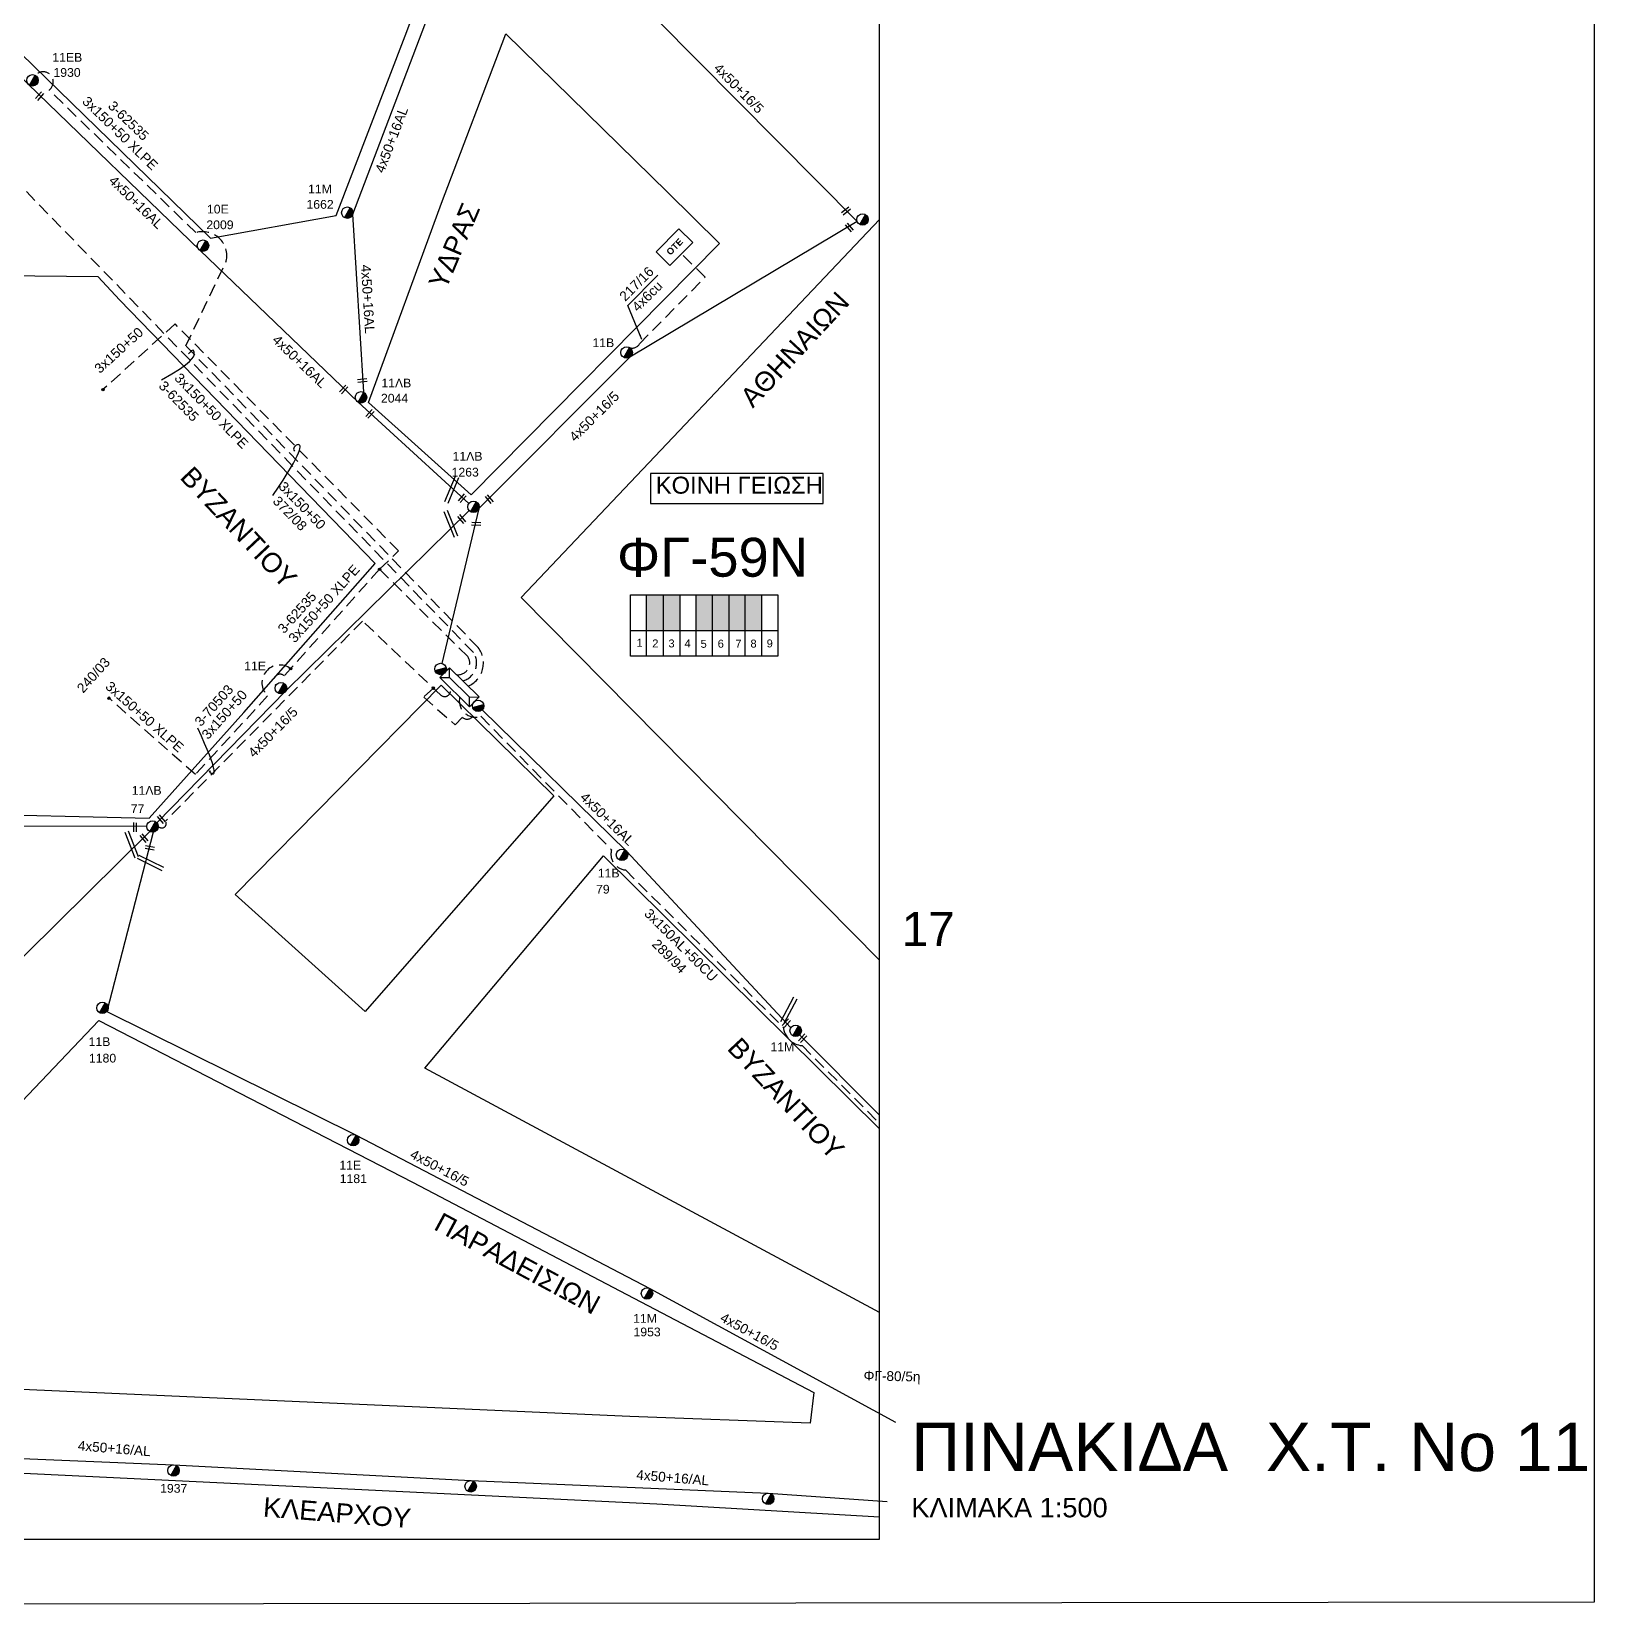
# Model space of a CAD drawing. Header units: millimetres. Extents: x -2591 to -1162, y 241 to 765.
# Drawn here: x -1323 to -1162.3, y 240.9 to 404.3 of the extents above; entities that cross this region are included whole.
import ezdxf
from ezdxf.enums import TextEntityAlignment as Align

# ---------------------------------------------------------------- set-up
doc = ezdxf.new("R2010")
doc.units = ezdxf.units.MM
doc.linetypes.add('DASHED', pattern=[19.05, 12.7, -6.35])
for name, color, linetype in [('3x150+50', 7, 'Continuous'), ('3x150+50 XLPE', 7, 'SYN_LINE'), ('3x150AL+50CU', 7, 'Continuous'), ('4x50+16_5', 7, 'Continuous'), ('4x50+16AL', 7, 'Continuous'), ('Pillar OTE', 7, 'Continuous'), ('TEXT ΚΑΛΩΔΙΩΝ', 7, 'Continuous'), ('Άγνωστα', 7, 'Continuous'), ('ΑΓΝΩΣΤΟ ΕΝΑΕΡΙΟ ΚΑΛΩΔΙΟ', 7, 'Continuous'), ('Επιγραφές - Σχήματα', 7, 'Continuous'), ('Καλώδια ΧΤ   3x150AL+50CU', 7, 'DASHED'), ('Μηχανική τομή', 7, 'Continuous'), ('Στύλος ΦΜ', 7, 'Continuous'), ('Στύλος ΦΜ @ 1', 7, 'Continuous'), ('Συνδέσεις', 7, 'Continuous'), ('Τομή', 7, 'Continuous'), ('ΥΠΟΒΑΘΡΟ ΔΕΗ', 7, 'Continuous'), ('Υποσταθμός εναέριος 2 στύλων', 7, 'Continuous'), ('Υποσταθμός πόλεως', 7, 'Continuous'), ('Υπόβαθρο ΔΕΗ', 7, 'Continuous'), ('Υπόγεια καλώδια Παροχών ΧΤ   4x50AL', 7, 'DASHED'), ('Υπόγεια καλώδια Παροχών ΧΤ   4x6', 7, 'DASHED')]:
    doc.layers.add(name, color=color, linetype=linetype)
doc.styles.add('arial', font='arial.ttf')
doc.styles.get("Standard").update_dxf_attribs({"font": 'arial.ttf'})
doc.linetypes.add('SYN_LINE', pattern='A,0.5,-0.0001,["/\\/\\/\\/",Standard,S=0.1,R=0,X=0,Y=-0.05],-0.25', length=0.7501)
doc.dimstyles.new('ISO-25', dxfattribs={"dimtxt": 2.5, "dimasz": 2.5, "dimexe": 1.25, "dimexo": 0.625, "dimtad": 1, "dimtxsty": 'Standard', "dimcen": 2.5, "dimadec": 0, "dimazin": 0, "dimtfac": 1, "dimtmove": 0, "dimatfit": 3, "dimfxl": 1, "dimarcsym": 0})

# ---------------------------------------------------------------- blocks, each defined once
blk = doc.blocks.new('ΥΠΑΡΧΩΝ ΤΣΙΜΕΝΤΕΝΙΟΣ ΣΤΥΛΟΣ')
at = {"layer": 'Στύλος ΦΜ'}
blk.add_hatch(color=256, dxfattribs=at).paths.add_polyline_path([(-1.29, -2.28, 0.574793), (2.62, 0, 0.268822), (1.3, 2.27)])
blk.add_line((-1.29, -2.28), (1.3, 2.27), dxfattribs=at)
blk.add_circle((0, 0), 2.62, dxfattribs=at)
at = {"layer": 'Στύλος ΦΜ', "flags": 4}
for tag, p in [('ΑΡΙΘΜΟΣ', (-4.68, 8.05)), ('ΤΥΠΟΣ', (-4.91, 3.03))]:
    blk.add_attdef(tag, p, '', height=4, dxfattribs=at)
blk = doc.blocks.new('ΥΠΟΣΤΑΘΜΟΣ ΕΝΑΕΡΙΟΣ ΕΠΙ 2 ΣΤΥΛΩΝ')
at = {"layer": 'Υποσταθμός εναέριος 2 στύλων', "linetype": 'Continuous'}
for points in [[(-11.97, -2.11, 0.574793), (-8.45, -0.07, 0.268822), (-9.64, 1.98)], [(9.68, -2.15, 0.574793), (13.19, -0.1, 0.268822), (12.01, 1.95)]]:
    blk.add_hatch(color=256, dxfattribs=at).paths.add_polyline_path(points)
for p, q in [((-11.97, -2.11), (-9.64, 1.98)), ((9.68, -2.15), (12.01, 1.95))]:
    blk.add_line(p, q, dxfattribs=at)
for centre in [(-10.81, -0.07), (10.84, -0.1)]:
    blk.add_circle(centre, 2.36, dxfattribs=at)
at = {"layer": 'Υποσταθμός πόλεως', "linetype": 'Continuous', "ltscale": 40}
blk.add_lwpolyline([(-8.57, 2.82), (8.57, 2.82), (8.57, -2.82), (-8.57, -2.82)], close=True, dxfattribs=at)
for points in [[(-5.75, 0), (-8.57, 2.82)], [(-8.57, -2.82), (-5.75, 0)], [(-5.75, 0), (5.75, 0)], [(5.75, 0), (8.57, 2.82)], [(8.57, -2.82), (5.75, 0)]]:
    blk.add_lwpolyline(points, dxfattribs=at)
at = {"layer": 'Υποσταθμός εναέριος 2 στύλων', "ltscale": 40, "flags": 1}
for tag, p in [('ΜΕΤΑΣΧΗΜΑΤΙΣΜΟΣ', (14.09, 2.51)), ('ΙΣΧΥΣ', (14.07, -0.28)), ('ΑΡΙΘΜΟΣ', (14.19, -3))]:
    blk.add_attdef(tag, p, '', height=1.8, dxfattribs=at)
blk = doc.blocks.new('ΤΟΜΗ')
at = {"layer": 'Τομή', "ltscale": 40}
for p, q in [((-0.03, -1.92), (-11.4, -1.92)), ((-0.03, -3.42), (-11.4, -3.42))]:
    blk.add_line(p, q, dxfattribs=at)
blk = doc.blocks.new('_ΣΥΝΔΕΣΗ')
at = {"layer": 'Συνδέσεις', "linetype": 'SYN_LINE', "ltscale": 40}
blk.add_hatch(color=256, dxfattribs=at).paths.add_polyline_path([(0.5, -0.01, 1), (-0.5, -0.01, 1)])
at = {"layer": 'Συνδέσεις'}
blk.add_circle((0, -0.01), 0.5, dxfattribs=at)
blk = doc.blocks.new('ΜΗΧΑΝΙΚΗ ΤΟΜΗ')
at = {"layer": 'Μηχανική τομή', "ltscale": 40}
for p, q in [((0, 0.76), (-3.79, 0.76)), ((0, -0.34), (-3.79, -0.34))]:
    blk.add_line(p, q, dxfattribs=at)
blk = doc.blocks.new('PILLAR ΟΤΕ')
at = {"layer": 'Pillar OTE', "ltscale": 40}
blk.add_lwpolyline([(-3.31, 2.02), (3.39, 2.02), (3.39, -1.99), (-3.31, -1.99)], close=True, dxfattribs=at)
at = {"layer": 'Pillar OTE', "insert": (-1.81, 0.71), "char_height": 1.3575, "width": 109.961, "attachment_point": 1}
blk.add_mtext('{\\fArial|b1|i0|c161|p34;OTE}', dxfattribs=at)

msp = doc.modelspace()

# ---------------------------------------------------------------- hatches: boundary and pattern name
at = {"layer": 'Καλώδια ΧΤ   3x150AL+50CU', "linetype": 'DASHED', "lineweight": -3, "ltscale": 0.2}
h = msp.add_hatch(color=5, dxfattribs=at)
h.dxf.hatch_style = 1
h.paths.add_polyline_path([(-1258.012, 346.394), (-1259.732, 346.395), (-1259.732, 342.714), (-1258.012, 342.713)])
h = msp.add_hatch(color=6, dxfattribs=at)
h.dxf.hatch_style = 1
h.paths.add_polyline_path([(-1258.012, 342.713), (-1256.292, 342.711), (-1256.292, 346.394), (-1258.012, 346.394)])
h = msp.add_hatch(color=1, dxfattribs=at)
h.dxf.hatch_style = 1
h.paths.add_polyline_path([(-1254.644, 342.709), (-1252.951, 342.708), (-1252.95, 346.394), (-1254.643, 346.394)])
h = msp.add_hatch(color=2, dxfattribs=at)
h.dxf.hatch_style = 1
h.paths.add_polyline_path([(-1252.951, 342.708), (-1251.252, 342.706), (-1251.252, 346.394), (-1252.95, 346.394)])
h = msp.add_hatch(color=27, dxfattribs=at)
h.dxf.hatch_style = 1
h.paths.add_polyline_path([(-1251.282, 342.708), (-1249.584, 342.706), (-1249.584, 346.394), (-1251.282, 346.394)])
h = msp.add_hatch(color=85, dxfattribs=at)
h.dxf.hatch_style = 1
h.paths.add_polyline_path([(-1249.614, 342.709), (-1247.915, 342.707), (-1247.915, 346.395), (-1249.613, 346.395)])

# ---------------------------------------------------------------- linework, layer by layer
at = {"layer": '3x150+50', "color": 2, "linetype": 'DASHED', "lineweight": -3, "ltscale": 0.1}
msp.add_lwpolyline([(-1287.197, 349.004), (-1285.259, 350.889), (-1308.216, 374.252), (-1315.64, 367.479)], dxfattribs=at)
msp.add_lwpolyline([(-1279.298, 338.175, 0.6482618), (-1278.126, 340.047), (-1287.197, 349.004)], format="xyb", dxfattribs=at)
at = {"layer": '3x150+50 XLPE', "color": 1, "linetype": 'DASHED', "lineweight": -3, "ltscale": 0.1}
msp.add_lwpolyline([(-1278.083, 336.981, 0.4854315), (-1277.046, 340.948), (-1307.1, 371.976), (-1302.957, 380.689, 0.5702787), (-1306.081, 383.627), (-1321.171, 398.29, 1.1181341), (-1322.591, 399.802, -1.1181341)], format="xyb", dxfattribs=at)
at = {"layer": '3x150+50 XLPE', "color": 27, "linetype": 'DASHED', "lineweight": -3, "ltscale": 0.1}
msp.add_lwpolyline([(-1278.641, 337.528, 0.5130715), (-1277.532, 340.444), (-1328.516, 393.009), (-1330.071, 391.43, -0.8203054), (-1330.984, 391.202, -0.0843122)], format="xyb", dxfattribs=at)
at = {"layer": '3x150+50 XLPE', "color": 2, "linetype": 'DASHED', "lineweight": -3, "ltscale": 0.1}
for points in [[(-1287.197, 349.004), (-1296.982, 338.057, 0.9850387), (-1297.844, 337.076, -3.2522604)], [(-1296.333, 338.783, 0.9545167), (-1298.7, 335.976), (-1306.137, 327.9), (-1315.009, 335.748)]]:
    msp.add_lwpolyline(points, format="xyb", dxfattribs=at)
at = {"layer": '3x150+50 XLPE', "color": 5, "linetype": 'DASHED', "lineweight": -3, "ltscale": 0.1}
for points in [[(-1280.015, 336.905, -0.8780103), (-1280.88, 336.044), (-1280.88, 336.044), (-1288.935, 343.675), (-1309.194, 323.117, -0.9081168), (-1309.945, 322.558, 4.0235499)], [(-1281.66, 336.783), (-1282.651, 335.862), (-1279.428, 333.007), (-1278.666, 333.787, 0.892066), (-1277.581, 334.694, -102.8883919)]]:
    msp.add_lwpolyline(points, format="xyb", dxfattribs=at)
at = {"layer": '3x150AL+50CU', "color": 6, "linetype": 'DASHED', "lineweight": -3, "ltscale": 0.1}
msp.add_lwpolyline([(-1278.947, 335.856, 0.5923417), (-1276.781, 333.889), (-1263.342, 320.149, 0.4687526), (-1261.919, 318.083), (-1245.704, 301.931, 0.3508471), (-1243.737, 300.019), (-1235.778, 292.019)], format="xyb", dxfattribs=at)
at = {"layer": '4x50+16_5', "color": 85, "linetype": 'Continuous', "lineweight": -3, "ltscale": 0.1}
msp.add_lwpolyline([(-1270.969, 417.968), (-1238.072, 384.759), (-1261.441, 370.823), (-1276.978, 355.252), (-1280.806, 339.326)], dxfattribs=at)
at = {"layer": '4x50+16_5', "color": 2, "linetype": 'Continuous', "lineweight": -3, "ltscale": 0.1}
msp.add_lwpolyline([(-1277.976, 355.036), (-1296.799, 336.536), (-1310.091, 322.943)], dxfattribs=at)
at = {"layer": '4x50+16_5', "color": 173, "linetype": 'Continuous', "lineweight": -3, "ltscale": 0.1}
msp.add_lwpolyline([(-1310.491, 321.968), (-1315.235, 303.526), (-1289.612, 290.808), (-1259.403, 275.048), (-1234.128, 261.314)], dxfattribs=at)
at = {"layer": '4x50+16AL', "color": 1, "linetype": 'Continuous', "lineweight": -3, "ltscale": 0.1}
for points in [[(-1365.436, 440.886), (-1352.765, 427.864), (-1323.349, 398.93), (-1305.636, 381.776), (-1289.389, 366.18), (-1278.016, 355.776)], [(-1288.805, 367.204), (-1289.937, 385.521), (-1282.178, 405.979), (-1271.656, 417.89)], [(-1365.264, 265.361), (-1340.393, 258.243), (-1308.377, 256.913), (-1277.816, 255.29), (-1247.224, 254), (-1235.007, 253.157)]]:
    msp.add_lwpolyline(points, dxfattribs=at)
at = {"layer": '4x50+16AL', "color": 5, "linetype": 'Continuous', "lineweight": -3, "ltscale": 0.1}
for points in [[(-1276.632, 334.551), (-1261.806, 320.014), (-1244.902, 301.862)], [(-1311.123, 322.544), (-1342.921, 322.619), (-1394.802, 325.068), (-1429.871, 325.348), (-1473.635, 325.88)]]:
    msp.add_lwpolyline(points, dxfattribs=at)
at = {"layer": '4x50+16AL', "color": 133, "linetype": 'Continuous', "lineweight": -3, "ltscale": 0.1}
msp.add_lwpolyline([(-1361.649, 270.089), (-1344.442, 289.017), (-1326.729, 306.324), (-1310.825, 322.043)], dxfattribs=at)
at = {"layer": 'Pillar OTE', "lineweight": -3, "ltscale": 40}
for points in [[(-1261.396, 340.074), (-1261.396, 346.395), (-1246.229, 346.394), (-1246.23, 340.06), (-1261.396, 340.075)], [(-1259.732, 340.073), (-1259.732, 346.395)], [(-1258.012, 340.072), (-1258.012, 346.394)], [(-1256.293, 340.07), (-1256.292, 346.394)], [(-1254.644, 340.068), (-1254.643, 346.394)], [(-1252.951, 340.067), (-1252.95, 346.394)], [(-1251.252, 340.065), (-1251.252, 346.394)], [(-1249.584, 340.063), (-1249.584, 346.394)], [(-1247.89, 340.061), (-1247.889, 346.394)], [(-1261.396, 342.716), (-1246.23, 342.701)]]:
    msp.add_lwpolyline(points, dxfattribs=at)
at = {"layer": 'Άγνωστα', "lineweight": -3, "ltscale": 0.1}
msp.add_lwpolyline([(-1162.289, 242.781), (-2590.8, 240.93), (-2590.808, 763.187), (-1162.297, 765.038)], close=True, dxfattribs=at)
at = {"layer": 'ΑΓΝΩΣΤΟ ΕΝΑΕΡΙΟ ΚΑΛΩΔΙΟ', "color": 6, "linetype": 'Continuous', "lineweight": -3, "ltscale": 0.1}
msp.add_lwpolyline([(-1244.008, 301.114), (-1235.778, 292.853)], dxfattribs=at)
at = {"layer": 'Επιγραφές - Σχήματα', "color": 173, "lineweight": -3}
msp.add_lwpolyline([(-1259.338, 355.783), (-1241.582, 355.783), (-1241.582, 358.87), (-1259.338, 358.87)], close=True, dxfattribs=at)
at = {"layer": 'ΥΠΟΒΑΘΡΟ ΔΕΗ', "lineweight": -3}
msp.add_lwpolyline([(-2586.401, 249.271), (-1235.778, 249.271), (-1235.778, 758.187), (-2586.401, 758.187)], close=True, dxfattribs=at)
for points in [[(-1304.585, 383.041), (-1291.645, 385.398), (-1284.57, 403.854), (-1277.327, 423.145), (-1297.908, 445.78), (-1349.106, 486.951), (-1359.329, 458.279), (-1364.855, 442.25), (-1330.582, 408.376), (-1304.585, 383.041)], [(-1288.319, 366.149), (-1280.841, 386.652), (-1274.222, 404.078), (-1257.589, 387.794), (-1252.234, 382.503), (-1277.784, 356.647), (-1288.319, 366.149)], [(-1235.778, 308.815), (-1272.632, 346.098), (-1235.778, 384.991)], [(-1375.459, 332.179), (-1375.05, 324.962), (-1351.287, 324.375), (-1310.882, 323.418), (-1301.159, 334.294), (-1287.662, 349.588), (-1313.952, 376.71), (-1316.139, 379.068), (-1329.176, 379.234), (-1375.459, 332.179)], [(-1261.666, 376.119), (-1258.574, 379.247)], [(-1288.661, 303.521), (-1302.046, 315.548), (-1280.874, 337.093), (-1269.272, 325.692), (-1288.661, 303.521)], [(-1235.778, 272.567), (-1282.552, 297.702), (-1264.163, 319.548), (-1235.778, 291.477)], [(-1351.026, 265.85), (-1316.074, 302.597), (-1283.791, 285.964), (-1242.526, 264.36), (-1242.907, 261.184), (-1261.455, 261.898), (-1351.026, 265.85)], [(-1358.081, 250.119), (-1363.287, 255.077), (-1360.664, 257.831), (-1331.639, 256.446), (-1289.74, 254.393), (-1258.697, 252.884), (-1235.778, 251.567)]]:
    msp.add_lwpolyline(points, dxfattribs=at)
for points in [[(-1309.626, 368.487), (-1306.435, 370.243), (-1306.096, 371.399), (-1306.386, 371.717), (-1306.842, 371.178)], [(-1298.163, 356.603), (-1294.919, 361.339), (-1295.563, 362.282), (-1296.184, 361.385), (-1295.946, 361.14)], [(-1305.913, 332.697), (-1303.731, 327.959), (-1304.643, 327.736), (-1304.761, 328.393), (-1304.593, 328.255)]]:
    msp.add_open_spline(points, degree=3, dxfattribs=at)
at = {"layer": 'Υπόγεια καλώδια Παροχών ΧΤ   4x6', "color": 85, "linetype": 'DASHED', "ltscale": 0.1}
msp.add_lwpolyline([(-1261.497, 371.809, 0.3794232), (-1260.463, 372.2), (-1253.715, 379.029), (-1256.139, 381.424)], format="xyb", dxfattribs=at)

# ---------------------------------------------------------------- block references
at = {"layer": 'Pillar OTE', "xscale": 0.5, "yscale": 0.5, "zscale": 0.5, "rotation": 45.47940668783497}
msp.add_blockref('PILLAR ΟΤΕ', (-1256.886, 382.113), dxfattribs=at)
at = {"layer": 'Μηχανική τομή', "lineweight": -3, "xscale": 0.2499999999999676, "yscale": 0.2499999999999676, "zscale": 0.2499999999999676}
for p, rotation in [((-1321.808, 397.991), 48.2873031446396), ((-1238.819, 386.093), 38.39567164926843), ((-1239.177, 384.546), 129.9130257821827), ((-1290.526, 367.824), 48.2873031446396), ((-1288.484, 368.413), 7.270923761637655), ((-1287.829, 365.296), 48.2873031446396), ((-1278.353, 356.627), 48.2873031446396), ((-1276.198, 356.611), 129.9130257821827), ((-1279.029, 354.571), 129.9130257821827), ((-1277.724, 353.763), 177.8348562160741), ((-1309.923, 323.698), 129.9130257821827), ((-1312.303, 322.949), 88.99115351952898), ((-1311.694, 321.756), 129.9130257821827), ((-1311.273, 320.501), 170.7975988076192), ((-1245.006, 302.655), 48.28730314463959), ((-1243.328, 301.094), 48.28730314463959)]:
    msp.add_blockref('ΜΗΧΑΝΙΚΗ ΤΟΜΗ', p, dxfattribs=dict(at, rotation=rotation))
at = {"layer": 'Στύλος ΦΜ @ 1', "lineweight": -3, "ltscale": 40}
ref = msp.add_blockref('ΥΠΑΡΧΩΝ ΤΣΙΜΕΝΤΕΝΙΟΣ ΣΤΥΛΟΣ', (-1322.884, 399.291), dxfattribs=dict(at, xscale=0.2249999999999943, yscale=0.2249999999999943, zscale=0.2249999999999943))
ref.add_attrib('ΤΥΠΟΣ', '11EB', dxfattribs={"layer": 'Στύλος ΦΜ', "height": 0.9, "flags": 4}).set_placement((-1320.845, 400.93), align=Align.BOTTOM_LEFT)
ref.add_attrib('ΑΡΙΘΜΟΣ', '1930', (-1320.728, 399.647), dxfattribs={"layer": 'Στύλος ΦΜ', "height": 0.9, "flags": 4})
ref = msp.add_blockref('ΥΠΑΡΧΩΝ ΤΣΙΜΕΝΤΕΝΙΟΣ ΣΤΥΛΟΣ', (-1290.505, 385.677), dxfattribs=dict(at, xscale=0.2249999999999943, yscale=0.2249999999999943, zscale=0.2249999999999943))
ref.add_attrib('ΤΥΠΟΣ', '11M', dxfattribs={"layer": 'Στύλος ΦΜ', "height": 0.9, "flags": 4}).set_placement((-1294.544, 387.393), align=Align.BOTTOM_LEFT)
ref.add_attrib('ΑΡΙΘΜΟΣ', '1662', (-1294.709, 386.081), dxfattribs={"layer": 'Στύλος ΦΜ', "height": 0.9, "flags": 4})
ref = msp.add_blockref('ΥΠΑΡΧΩΝ ΤΣΙΜΕΝΤΕΝΙΟΣ ΣΤΥΛΟΣ', (-1305.346, 382.288), dxfattribs=dict(at, xscale=0.2249999999999943, yscale=0.2249999999999943, zscale=0.2249999999999943))
ref.add_attrib('ΤΥΠΟΣ', '10E', dxfattribs={"layer": 'Στύλος ΦΜ', "height": 0.9, "flags": 4}).set_placement((-1304.942, 385.324), align=Align.BOTTOM_LEFT)
ref.add_attrib('ΑΡΙΘΜΟΣ', '2009', (-1305.001, 383.982), dxfattribs={"layer": 'Στύλος ΦΜ', "height": 0.9, "flags": 4})
at = {"layer": 'Στύλος ΦΜ @ 1', "lineweight": -3, "ltscale": 40, "xscale": 0.2249999999999943, "yscale": 0.2249999999999943, "zscale": 0.2249999999999943}
for p in [(-1237.524, 384.975), (-1277.821, 254.701), (-1247.226, 253.411)]:
    msp.add_blockref('ΥΠΑΡΧΩΝ ΤΣΙΜΕΝΤΕΝΙΟΣ ΣΤΥΛΟΣ', p, dxfattribs=at)
at = {"layer": 'Στύλος ΦΜ @ 1', "lineweight": -3, "ltscale": 40}
ref = msp.add_blockref('ΥΠΑΡΧΩΝ ΤΣΙΜΕΝΤΕΝΙΟΣ ΣΤΥΛΟΣ', (-1261.79, 371.298), dxfattribs=dict(at, xscale=0.2249999999999943, yscale=0.2249999999999943, zscale=0.2249999999999943))
ref.add_attrib('ΤΥΠΟΣ', '11B', dxfattribs={"layer": 'Στύλος ΦΜ', "height": 0.9, "flags": 4}).set_placement((-1265.304, 371.581), align=Align.BOTTOM_LEFT)
ref = msp.add_blockref('ΥΠΑΡΧΩΝ ΤΣΙΜΕΝΤΕΝΙΟΣ ΣΤΥΛΟΣ', (-1289.098, 366.693), dxfattribs=dict(at, xscale=0.2249999999999943, yscale=0.2249999999999943, zscale=0.2249999999999943))
ref.add_attrib('ΤΥΠΟΣ', '11ΛΒ', dxfattribs={"layer": 'Στύλος ΦΜ', "height": 0.9, "flags": 4}).set_placement((-1287.01, 367.435), align=Align.BOTTOM_LEFT)
ref.add_attrib('ΑΡΙΘΜΟΣ', '2044', (-1287.052, 366.15), dxfattribs={"layer": 'Στύλος ΦΜ', "height": 0.9, "flags": 4})
ref = msp.add_blockref('ΥΠΑΡΧΩΝ ΤΣΙΜΕΝΤΕΝΙΟΣ ΣΤΥΛΟΣ', (-1277.539, 355.431), dxfattribs=dict(at, xscale=0.2249999999999943, yscale=0.2249999999999943, zscale=0.2249999999999943))
ref.add_attrib('ΤΥΠΟΣ', '11ΛΒ', dxfattribs={"layer": 'Στύλος ΦΜ', "height": 0.9, "flags": 4}).set_placement((-1279.686, 359.909), align=Align.BOTTOM_LEFT)
ref.add_attrib('ΑΡΙΘΜΟΣ', '1263', (-1279.784, 358.541), dxfattribs={"layer": 'Στύλος ΦΜ', "height": 0.9, "flags": 4})
ref = msp.add_blockref('ΥΠΑΡΧΩΝ ΤΣΙΜΕΝΤΕΝΙΟΣ ΣΤΥΛΟΣ', (-1297.335, 336.78), dxfattribs=dict(at, xscale=0.2249999999999943, yscale=0.2249999999999943, zscale=0.2249999999999943))
ref.add_attrib('ΤΥΠΟΣ', '11E', dxfattribs={"layer": 'Στύλος ΦΜ', "height": 0.9, "flags": 4}).set_placement((-1301.11, 338.346), align=Align.BOTTOM_LEFT)
ref = msp.add_blockref('ΥΠΑΡΧΩΝ ΤΣΙΜΕΝΤΕΝΙΟΣ ΣΤΥΛΟΣ', (-1310.534, 322.555), dxfattribs=dict(at, xscale=0.2249999999999943, yscale=0.2249999999999943, zscale=0.2249999999999943))
ref.add_attrib('ΤΥΠΟΣ', '11ΛΒ', dxfattribs={"layer": 'Στύλος ΦΜ', "height": 0.9, "flags": 4}).set_placement((-1312.681, 325.544), align=Align.BOTTOM_LEFT)
ref.add_attrib('ΑΡΙΘΜΟΣ', '77', (-1312.779, 323.929), dxfattribs={"layer": 'Στύλος ΦΜ', "height": 0.9, "flags": 4})
ref = msp.add_blockref('ΥΠΑΡΧΩΝ ΤΣΙΜΕΝΤΕΝΙΟΣ ΣΤΥΛΟΣ', (-1262.265, 319.645), dxfattribs=dict(at, xscale=0.2249999999999943, yscale=0.2249999999999943, zscale=0.2249999999999943))
ref.add_attrib('ΤΥΠΟΣ', '11B', dxfattribs={"layer": 'Στύλος ΦΜ', "height": 0.9, "flags": 4}).set_placement((-1264.749, 317.04), align=Align.BOTTOM_LEFT)
ref.add_attrib('ΑΡΙΘΜΟΣ', '79', (-1264.933, 315.653), dxfattribs={"layer": 'Στύλος ΦΜ', "height": 0.9, "flags": 4})
ref = msp.add_blockref('ΥΠΑΡΧΩΝ ΤΣΙΜΕΝΤΕΝΙΟΣ ΣΤΥΛΟΣ', (-1315.692, 303.898), dxfattribs=dict(at, xscale=0.2249999999999943, yscale=0.2249999999999943, zscale=0.2249999999999943))
ref.add_attrib('ΤΥΠΟΣ', '11B', dxfattribs={"layer": 'Στύλος ΦΜ', "height": 0.9, "flags": 4}).set_placement((-1317.114, 299.702), align=Align.BOTTOM_LEFT)
ref.add_attrib('ΑΡΙΘΜΟΣ', '1180', (-1317.077, 298.283), dxfattribs={"layer": 'Στύλος ΦΜ', "height": 0.9, "flags": 4})
ref = msp.add_blockref('ΥΠΑΡΧΩΝ ΤΣΙΜΕΝΤΕΝΙΟΣ ΣΤΥΛΟΣ', (-1244.402, 301.551), dxfattribs=dict(at, xscale=0.2249999999999943, yscale=0.2249999999999943, zscale=0.2249999999999943))
ref.add_attrib('ΤΥΠΟΣ', '11M', dxfattribs={"layer": 'Στύλος ΦΜ', "height": 0.9, "flags": 4}).set_placement((-1246.998, 299.174), align=Align.BOTTOM_LEFT)
ref = msp.add_blockref('ΥΠΑΡΧΩΝ ΤΣΙΜΕΝΤΕΝΙΟΣ ΣΤΥΛΟΣ', (-1289.904, 290.297), dxfattribs=dict(at, xscale=0.2249999999999943, yscale=0.2249999999999943, zscale=0.2249999999999943))
ref.add_attrib('ΤΥΠΟΣ', '11E', dxfattribs={"layer": 'Στύλος ΦΜ', "height": 0.9, "flags": 4}).set_placement((-1291.327, 287.008), align=Align.BOTTOM_LEFT)
ref.add_attrib('ΑΡΙΘΜΟΣ', '1181', (-1291.29, 285.884), dxfattribs={"layer": 'Στύλος ΦΜ', "height": 0.9, "flags": 4})
ref = msp.add_blockref('ΥΠΑΡΧΩΝ ΤΣΙΜΕΝΤΕΝΙΟΣ ΣΤΥΛΟΣ', (-1259.696, 274.537), dxfattribs=dict(at, xscale=0.2249999999999943, yscale=0.2249999999999943, zscale=0.2249999999999943))
ref.add_attrib('ΤΥΠΟΣ', '11M', dxfattribs={"layer": 'Στύλος ΦΜ', "height": 0.9, "flags": 4}).set_placement((-1261.119, 271.248), align=Align.BOTTOM_LEFT)
ref.add_attrib('ΑΡΙΘΜΟΣ', '1953', (-1261.081, 270.124), dxfattribs={"layer": 'Στύλος ΦΜ', "height": 0.9, "flags": 4})
ref = msp.add_blockref('ΥΠΑΡΧΩΝ ΤΣΙΜΕΝΤΕΝΙΟΣ ΣΤΥΛΟΣ', (-1308.374, 256.324), dxfattribs=dict(at, xscale=0.2249999999999943, yscale=0.2249999999999943, zscale=0.2249999999999943))
ref.add_attrib('ΑΡΙΘΜΟΣ', '1937', (-1309.759, 254.04), dxfattribs={"layer": 'Στύλος ΦΜ', "height": 0.9, "flags": 4})
at = {"layer": 'Συνδέσεις', "lineweight": -3, "xscale": 0.25, "yscale": 0.25, "zscale": 0.25}
for p in [(-1315.639, 367.482), (-1287.196, 349.007), (-1296.332, 338.786), (-1281.659, 336.786), (-1315.008, 335.751)]:
    msp.add_blockref('_ΣΥΝΔΕΣΗ', p, dxfattribs=at)
at = {"layer": 'Τομή', "lineweight": -3, "xscale": 0.2499999999999997, "yscale": 0.2499999999999997, "zscale": 0.2499999999999997}
for p, rotation in [((-1279.709, 355.626), 246.9941456113777), ((-1278.703, 352.576), 291.4985908893202), ((-1311.524, 319.602), 291.4985908893202), ((-1309.149, 318.75), 333.6653492686922), ((-1245.052, 305.22), 62.03207649115431)]:
    msp.add_blockref('ΤΟΜΗ', p, dxfattribs=dict(at, rotation=rotation))
at = {"layer": 'Υποσταθμός εναέριος 2 στύλων', "lineweight": -3, "xscale": 0.25, "yscale": 0.25, "zscale": 0.4999999999999997, "rotation": 315.500337709618}
msp.add_blockref('ΥΠΟΣΤΑΘΜΟΣ ΕΝΑΕΡΙΟΣ ΕΠΙ 2 ΣΤΥΛΩΝ', (-1278.977, 336.872), dxfattribs=at)

# ---------------------------------------------------------------- texts
at = {"lineweight": -3, "ltscale": 30, "char_height": 0.817, "width": 5.62865, "attachment_point": 1}
for s, insert in [('1', (-1260.773, 341.855)), ('2', (-1259.154, 341.788)), ('3', (-1257.489, 341.788)), ('4', (-1255.837, 341.788)), ('5', (-1254.185, 341.748)), ('6', (-1252.425, 341.761)), ('7', (-1250.611, 341.761)), ('8', (-1249.054, 341.775)), ('9', (-1247.389, 341.788))]:
    msp.add_mtext(s, dxfattribs=dict(at, insert=insert))
at = {"layer": 'TEXT ΚΑΛΩΔΙΩΝ', "linetype": 'Continuous', "lineweight": -3, "ltscale": 0.1}
for s, rotation, p in [('4x50+16/5', 314.72983, (-1250.247, 398.47)), ('3x150+50 XLPE', 315.82308, (-1313.867, 393.85)), ('4x50+16AL', 69.22802, (-1285.965, 393.175)), ('4x50+16AL', 315.9178, (-1312.217, 386.757)), ('4x50+16AL', 273.53576, (-1288.396, 376.788)), ('3x150+50', 42.37205, (-1314.012, 371.53)), ('4x50+16AL', 316.17258, (-1295.4, 370.387)), ('3-62535', 314.12528, (-1307.837, 366.295)), ('3x150+50 XLPE', 314.12528, (-1304.476, 365.309)), ('4x50+16/5', 45.06239, (-1265.124, 364.731)), ('3x150+50', 314.12528, (-1295.144, 355.569)), ('372/08', 314.12528, (-1296.408, 354.753)), ('3x150+50 XLPE', 48.20585, (-1292.911, 345.469)), ('3-62535', 48.20585, (-1295.677, 344.563)), ('240/03', 48.20585, (-1316.62, 338.127)), ('3x150+50 XLPE', 318.50265, (-1311.349, 333.845)), ('3-70503', 48.20585, (-1304.228, 335.009)), ('3x150+50', 48.20585, (-1303.15, 334.067)), ('4x50+16/5', 45.64047, (-1298.165, 332.252)), ('4x50+16AL', 315.56266, (-1263.77, 323.341)), ('3x150AL+50CU', 315.11186, (-1256.196, 310.371)), ('289/94', 315.11186, (-1257.396, 309.218)), ('4x50+16/5', 332.44754, (-1281.015, 287.451)), ('4x50+16/5', 331.48112, (-1249.143, 270.611)), ('4x50+16/AL', 355.28418, (-1314.473, 258.598)), ('4x50+16/AL', 355.28418, (-1257.048, 255.598))]:
    msp.add_text(s, height=1, rotation=rotation, dxfattribs=at).set_placement(p, align=Align.MIDDLE_CENTER)
at = {"layer": 'Άγνωστα', "color": 7, "lineweight": -3, "insert": (-1314.503, 397.278), "char_height": 1, "attachment_point": 1, "rotation": 316}
msp.add_mtext_dynamic_manual_height_columns('3-62535', width=1.8, gutter_width=0, heights=[0.73], dxfattribs=at)
at = {"layer": 'Άγνωστα', "color": 7, "lineweight": -3}
note = msp.add_mtext_dynamic_manual_height_columns('ΦΓ-80/5η\\P', width=1.8, gutter_width=2.31, heights=[0.73, 1.191397241279146e-14], dxfattribs=dict(at, insert=(-1241.514, 266.7), char_height=1, attachment_point=1, rotation=358.67026))
at = {"layer": 'Επιγραφές - Σχήματα', "color": 173, "lineweight": -3, "insert": (-1258.795, 358.531), "char_height": 1.75, "width": 17.56555, "attachment_point": 1}
msp.add_mtext('KOINH ΓΕΙΩΣΗ', dxfattribs=at)
at = {"layer": 'Επιγραφές - Σχήματα', "lineweight": -3, "ltscale": 0.2, "insert": (-1233.496, 313.764), "char_height": 3.5, "width": 9.83593, "attachment_point": 1}
msp.add_mtext('17', dxfattribs=at)
at = {"layer": 'Επιγραφές - Σχήματα', "lineweight": -3, "ltscale": 10, "width": 157.51805, "attachment_point": 1}
for s, insert, char_height in [('ΠΙΝΑΚΙΔΑ  Χ.Τ. Νο 11', (-1232.546, 261.261), 5), ('ΚΛΙΜΑΚΑ 1:500', (-1232.514, 253.512), 2)]:
    msp.add_mtext(s, dxfattribs=dict(at, insert=insert, char_height=char_height))
at = {"layer": 'ΥΠΟΒΑΘΡΟ ΔΕΗ', "lineweight": -3, "ltscale": 40, "char_height": 2, "width": 26.31339, "attachment_point": 1, "style": 'arial'}
for s, insert, rotation in [('ΥΔΡΑΣ', (-1282.224, 378.431), 67.14134), ('ΑΘΗΝΑΙΩΝ', (-1250.278, 366.868), 47.16599), ('ΒΥΖΑΝΤΙΟΥ', (-1306.372, 359.768), 313.24843), ('ΒΥΖΑΝΤΙΟΥ', (-1250.093, 301.039), 313.24843), ('ΠΑΡΑΔΕΙΣΙΩΝ', (-1280.778, 282.938), 331.72543), ('ΚΛΕΑΡΧΟΥ', (-1299.068, 253.587), 355.49856)]:
    msp.add_mtext(s, dxfattribs=dict(at, insert=insert, rotation=rotation))
at = {"layer": 'Υπόβαθρο ΔΕΗ', "lineweight": -3, "insert": (-1262.785, 352.243), "char_height": 4, "width": 84.65733, "attachment_point": 1}
msp.add_mtext('ΦΓ-59N', dxfattribs=at)
at = {"layer": 'Υπόγεια καλώδια Παροχών ΧΤ   4x50AL', "color": 7, "ltscale": 0.2, "char_height": 1, "attachment_point": 1, "rotation": 45}
for s, insert in [('217/16', (-1262.634, 377.208)), ('4x6cu', (-1261.343, 376.124))]:
    msp.add_mtext_dynamic_manual_height_columns(s, width=1.8, gutter_width=12.5, heights=[0.118], dxfattribs=dict(at, insert=insert))

# ---------------------------------------------------------------- leaders
at = {"layer": 'Επιγραφές - Σχήματα', "ltscale": 40}
msp.add_leader([(-1260.215, 372.637), (-1261.666, 376.119)], dimstyle='ISO-25', override={"dimasz": 0.5, "dimtad": 0}, dxfattribs=at)

doc.saveas('drawing.dxf')
